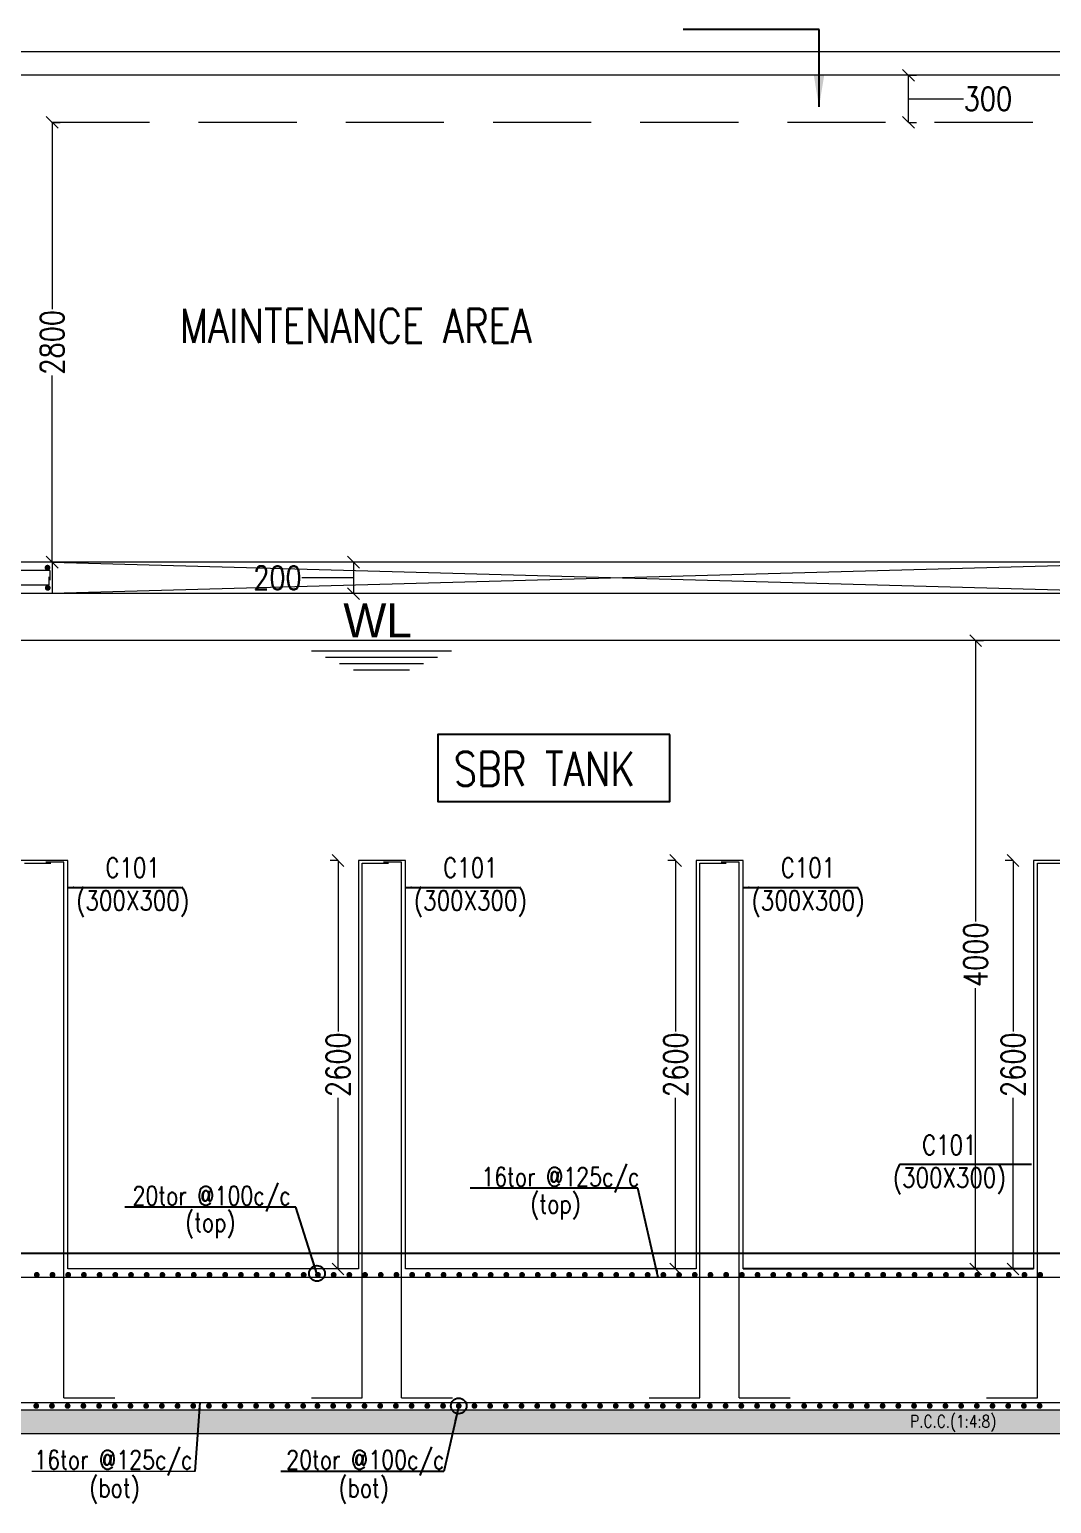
# Model space of a CAD drawing. Header units: millimetres. Extents: x -586673698 to -573385747, y -389867798 to -389752240.
# Drawn here: x -586608547 to -586602038, y -389859366 to -389849980 of the extents above; entities that cross this region are included whole.
import ezdxf
from ezdxf.enums import TextEntityAlignment as Align

# ---------------------------------------------------------------- set-up
doc = ezdxf.new("R2010")
doc.units = ezdxf.units.MM
doc.header["$LTSCALE"] = 100
doc.linetypes.add('( Hidden )', pattern=[0.375, 0.25, -0.125])
doc.linetypes.add('DASHED', pattern=[19.05, 12.7, -6.35])
for name, color, linetype in [('A-TEXT-ROOM-100', 4, 'Continuous'), ('DT-PL-SHAFT', 230, 'Continuous'), ('Layer1', 7, 'Continuous'), ('text', 7, 'Continuous')]:
    doc.layers.add(name, color=color, linetype=linetype)
for name, color, linetype, lineweight in [('dim', 11, 'Continuous', 13), ('FOOTING', 6, 'Continuous', 13), ('REIN', 1, 'Continuous', 20)]:
    doc.layers.add(name, color=color, linetype=linetype, lineweight=lineweight)
doc.styles.add('Arial', font='arial.ttf')
doc.styles.add('combine', font='romanc.shx', dxfattribs={"width": 0.8})
doc.styles.add('simplex-0.8', font='simplex.shx', dxfattribs={"width": 0.8})
doc.styles.add('TIMESNEWROMAN', font='times.ttf')
doc.dimstyles.new('75 ISO', dxfattribs={"dimtxt": 100, "dimasz": 75, "dimexe": 75, "dimexo": 0.7, "dimgap": 0.4, "dimtad": 0, "dimtoh": 1, "dimdec": 0, "dimdsep": 46, "dimtxsty": 'combine', "dimblk": 'OBLIQUE', "dimcen": 0, "dimclrd": 11, "dimclre": 2, "dimclrt": 4, "dimadec": 1, "dimazin": 2, "dimtfac": 1, "dimtdec": 0, "dimtmove": 2, "dimatfit": 3, "dimldrblk": 'OBLIQUE', "dimfxl": 0, "dimtolj": 1, "dimtzin": 0, "dimlwd": -1, "dimlwe": -1, "dimarcsym": 0})
doc.dimstyles.new('FOOTINF DIM', dxfattribs={"dimtxt": 250, "dimasz": 40, "dimexe": 50, "dimexo": 80, "dimgap": 35, "dimtad": 1, "dimtoh": 1, "dimdec": 0, "dimzin": 1, "dimdsep": 46, "dimtxsty": 'TIMESNEWROMAN', "dimblk": 'TICK', "dimcen": 2, "dimclrd": 7, "dimclre": 250, "dimclrt": 32, "dimadec": 1, "dimazin": 0, "dimtfac": 1, "dimtdec": 0, "dimtix": 1, "dimtmove": 1, "dimatfit": 3, "dimfxl": 0, "dimlwd": -1, "dimlwe": -1, "dimarcsym": 0})
doc.dimstyles.new('V Mts', dxfattribs={"dimtxt": 150, "dimasz": 75, "dimexe": 0.1, "dimexo": 0, "dimgap": 0.01, "dimtad": 1, "dimdec": 0, "dimzin": 3, "dimdsep": 46, "dimtxsty": 'Arial', "dimsah": 1, "dimcen": 0.09375, "dimdle": 0.01, "dimclrd": 8, "dimclre": 8, "dimclrt": 256, "dimadec": 0, "dimazin": 0, "dimtfac": 0.7, "dimtdec": 3, "dimtofl": 0, "dimtmove": 2, "dimatfit": 3, "dimfxl": 0, "dimfrac": 1, "dimtolj": 1, "dimtzin": 0, "dimarcsym": 0})

# ---------------------------------------------------------------- blocks, each defined once
blk = doc.blocks.new('_Oblique')
at = {"color": 0, "linetype": 'ByBlock', "lineweight": -2}
blk.add_line((-0.5, -0.5), (0.5, 0.5), dxfattribs=at)
blk = doc.blocks.new('*D571')
at = {"layer": 'Defpoints', "color": 0, "transparency": 16777216}
for p in [(-586603460.7, -389853871.3, 3.1), (-586602521.1, -389853871.3), (-586603460.7, -389857871.6, 46.8)]:
    blk.add_point(p, dxfattribs=at)
at = {"layer": 'dim', "color": 2, "transparency": 16777216}
for p, q in [((-586602521.8, -389853871.3), (-586602471.1, -389853871.3)), ((-586602521.8, -389857871.6), (-586602471.1, -389857871.6))]:
    blk.add_line(p, q, dxfattribs=at)
at = {"layer": 'dim', "color": 11, "transparency": 16777216}
for p, q in [((-586602521.1, -389853871.3), (-586602521.1, -389855659.6)), ((-586602521.1, -389857871.6), (-586602521.1, -389856083.3))]:
    blk.add_line(p, q, dxfattribs=at)
at = {"layer": 'dim', "color": 11, "transparency": 16777216, "xscale": 75, "yscale": 75, "zscale": 75}
for p, rotation in [((-586602521.1, -389853871.3), 90), ((-586602521.1, -389857871.6), 270)]:
    blk.add_blockref('_Oblique', p, dxfattribs=dict(at, rotation=rotation))
at = {"layer": 'dim', "color": 4, "transparency": 16777216, "insert": (-586602521.1, -389855871.4), "char_height": 150, "attachment_point": 5, "rotation": 90, "style": 'simplex-0.8'}
blk.add_mtext('\\A1;4000', dxfattribs=at)
blk = doc.blocks.new('*D573')
at = {"layer": 'Defpoints', "color": 0, "transparency": 16777216}
for p in [(-586603034.1, -389850271.6, 0.1), (-586602948.3, -389850271.6), (-586603034.1, -389850571.6, 0.1)]:
    blk.add_point(p, dxfattribs=at)
at = {"layer": 'dim', "color": 2, "transparency": 16777216}
for p, q in [((-586602949, -389850271.6), (-586602898.3, -389850271.6)), ((-586602949, -389850571.6), (-586602898.3, -389850571.6))]:
    blk.add_line(p, q, dxfattribs=at)
at = {"layer": 'dim', "color": 11, "transparency": 16777216}
for p, q in [((-586602948.3, -389850571.6), (-586602948.3, -389850271.6)), ((-586602948.3, -389850421.6), (-586602598.1, -389850421.6)), ((-586602598.1, -389850421.6), (-586602597.3, -389850421.6))]:
    blk.add_line(p, q, dxfattribs=at)
at = {"layer": 'dim', "color": 11, "transparency": 16777216, "xscale": 75, "yscale": 75, "zscale": 75}
for p, rotation in [((-586602948.3, -389850271.6), 90), ((-586602948.3, -389850571.6), 270)]:
    blk.add_blockref('_Oblique', p, dxfattribs=dict(at, rotation=rotation))
at = {"layer": 'dim', "color": 4, "transparency": 16777216, "insert": (-586602442.6, -389850421.6), "char_height": 150, "attachment_point": 5, "style": 'simplex-0.8'}
blk.add_mtext('\\A1;300', dxfattribs=at)
blk = doc.blocks.new('TICK')
at = {"color": 13, "const_width": 0.1}
for points in [[(0, -3), (0, 3)], [(-2.121, -2.121), (2.121, 2.121)], [(-3, 0), (3, 0)]]:
    blk.add_lwpolyline(points, dxfattribs=at)
blk = doc.blocks.new('*D681')
at = {"layer": 'Defpoints', "color": 0, "transparency": 16777216}
for p in [(-586606150.7, -389853371.7, 6.1), (-586606483.2, -389853571.7), (-586606150.7, -389853571.7, 6.1)]:
    blk.add_point(p, dxfattribs=at)
at = {"layer": 'dim', "color": 2, "transparency": 16777216}
for p, q in [((-586606482.5, -389853371.7), (-586606533.2, -389853371.7)), ((-586606482.5, -389853571.7), (-586606533.2, -389853571.7))]:
    blk.add_line(p, q, dxfattribs=at)
at = {"layer": 'dim', "color": 11, "transparency": 16777216}
for p, q in [((-586606483.2, -389853371.7), (-586606483.2, -389853571.7)), ((-586606812.2, -389853471.7), (-586606813, -389853471.7)), ((-586606483.2, -389853471.7), (-586606812.2, -389853471.7))]:
    blk.add_line(p, q, dxfattribs=at)
at = {"layer": 'dim', "color": 11, "transparency": 16777216, "xscale": 75, "yscale": 75, "zscale": 75}
for p, rotation in [((-586606483.2, -389853371.7), 90), ((-586606483.2, -389853571.7), 270)]:
    blk.add_blockref('_Oblique', p, dxfattribs=dict(at, rotation=rotation))
at = {"layer": 'dim', "color": 4, "transparency": 16777216, "insert": (-586606967.7, -389853471.7), "char_height": 150, "attachment_point": 5, "style": 'simplex-0.8'}
blk.add_mtext('\\A1;200', dxfattribs=at)
blk = doc.blocks.new('*D612')
at = {"layer": 'Defpoints', "color": 0, "transparency": 16777216}
for p in [(-586608512.2, -389850571.6, 0.4), (-586608402.5, -389850571.6), (-586608512.2, -389853371.7, 3.1)]:
    blk.add_point(p, dxfattribs=at)
at = {"layer": 'dim', "color": 2, "transparency": 16777216}
for p, q in [((-586608403.2, -389850571.6), (-586608352.5, -389850571.6)), ((-586608403.2, -389853371.7), (-586608352.5, -389853371.7))]:
    blk.add_line(p, q, dxfattribs=at)
at = {"layer": 'dim', "color": 11, "transparency": 16777216}
for p, q in [((-586608402.5, -389850571.6), (-586608402.5, -389851759.8)), ((-586608402.5, -389853371.7), (-586608402.5, -389852183.5))]:
    blk.add_line(p, q, dxfattribs=at)
at = {"layer": 'dim', "color": 11, "transparency": 16777216, "xscale": 75, "yscale": 75, "zscale": 75}
for p, rotation in [((-586608402.5, -389850571.6), 90), ((-586608402.5, -389853371.7), 270)]:
    blk.add_blockref('_Oblique', p, dxfattribs=dict(at, rotation=rotation))
at = {"layer": 'dim', "color": 4, "transparency": 16777216, "insert": (-586608402.5, -389851971.7), "char_height": 150, "attachment_point": 5, "rotation": 90, "style": 'simplex-0.8'}
blk.add_mtext('\\A1;2800', dxfattribs=at)
blk = doc.blocks.new('*D613')
at = {"layer": 'Defpoints', "color": 0, "transparency": 16777216}
for p in [(-586606452.3, -389855271.6, 3.1), (-586606582.1, -389857871.6), (-586606452.3, -389857871.6, 3.1)]:
    blk.add_point(p, dxfattribs=at)
at = {"layer": 'dim', "color": 2, "transparency": 16777216}
for p, q in [((-586606581.5, -389855271.6), (-586606632.1, -389855271.6)), ((-586606581.5, -389857871.6), (-586606632.1, -389857871.6))]:
    blk.add_line(p, q, dxfattribs=at)
at = {"layer": 'dim', "color": 11, "transparency": 16777216}
for p, q in [((-586606582.1, -389855271.6), (-586606582.1, -389856359.8)), ((-586606582.1, -389857871.6), (-586606582.1, -389856783.4))]:
    blk.add_line(p, q, dxfattribs=at)
at = {"layer": 'dim', "color": 11, "transparency": 16777216, "xscale": 75, "yscale": 75, "zscale": 75}
for p, rotation in [((-586606582.1, -389855271.6), 90), ((-586606582.1, -389857871.6), 270)]:
    blk.add_blockref('_Oblique', p, dxfattribs=dict(at, rotation=rotation))
at = {"layer": 'dim', "color": 4, "transparency": 16777216, "insert": (-586606582.1, -389856571.6), "char_height": 150, "attachment_point": 5, "rotation": 90, "style": 'simplex-0.8'}
blk.add_mtext('\\A1;2600', dxfattribs=at)
blk = doc.blocks.new('*D614')
at = {"layer": 'Defpoints', "color": 0, "transparency": 16777216}
for p in [(-586604301.8, -389855271.6, 3.1), (-586604431.6, -389857871.6), (-586604301.8, -389857871.6, 3.1)]:
    blk.add_point(p, dxfattribs=at)
at = {"layer": 'dim', "color": 2, "transparency": 16777216}
for p, q in [((-586604431, -389855271.6), (-586604481.6, -389855271.6)), ((-586604431, -389857871.6), (-586604481.6, -389857871.6))]:
    blk.add_line(p, q, dxfattribs=at)
at = {"layer": 'dim', "color": 11, "transparency": 16777216}
for p, q in [((-586604431.6, -389855271.6), (-586604431.6, -389856359.8)), ((-586604431.6, -389857871.6), (-586604431.6, -389856783.4))]:
    blk.add_line(p, q, dxfattribs=at)
at = {"layer": 'dim', "color": 11, "transparency": 16777216, "xscale": 75, "yscale": 75, "zscale": 75}
for p, rotation in [((-586604431.6, -389855271.6), 90), ((-586604431.6, -389857871.6), 270)]:
    blk.add_blockref('_Oblique', p, dxfattribs=dict(at, rotation=rotation))
at = {"layer": 'dim', "color": 4, "transparency": 16777216, "insert": (-586604431.6, -389856571.6), "char_height": 150, "attachment_point": 5, "rotation": 90, "style": 'simplex-0.8'}
blk.add_mtext('\\A1;2600', dxfattribs=at)
blk = doc.blocks.new('*D615')
at = {"layer": 'Defpoints', "color": 0, "transparency": 16777216}
for p in [(-586602152.7, -389855271.6, 3.1), (-586602282.6, -389857871.6), (-586602152.7, -389857871.6, 3.1)]:
    blk.add_point(p, dxfattribs=at)
at = {"layer": 'dim', "color": 2, "transparency": 16777216}
for p, q in [((-586602281.9, -389855271.6), (-586602332.6, -389855271.6)), ((-586602281.9, -389857871.6), (-586602332.6, -389857871.6))]:
    blk.add_line(p, q, dxfattribs=at)
at = {"layer": 'dim', "color": 11, "transparency": 16777216}
for p, q in [((-586602282.6, -389855271.6), (-586602282.6, -389856359.8)), ((-586602282.6, -389857871.6), (-586602282.6, -389856783.4))]:
    blk.add_line(p, q, dxfattribs=at)
at = {"layer": 'dim', "color": 11, "transparency": 16777216, "xscale": 75, "yscale": 75, "zscale": 75}
for p, rotation in [((-586602282.6, -389855271.6), 90), ((-586602282.6, -389857871.6), 270)]:
    blk.add_blockref('_Oblique', p, dxfattribs=dict(at, rotation=rotation))
at = {"layer": 'dim', "color": 4, "transparency": 16777216, "insert": (-586602282.6, -389856571.6), "char_height": 150, "attachment_point": 5, "rotation": 90, "style": 'simplex-0.8'}
blk.add_mtext('\\A1;2600', dxfattribs=at)
blk = doc.blocks.new('*U537')
at = {"layer": 'REIN', "lineweight": 13, "const_width": 18.4}
blk.add_lwpolyline([(9.2, 0, -1), (-9.2, 0, -1)], format="xyb", close=True, dxfattribs=at)

msp = doc.modelspace()

# ---------------------------------------------------------------- hatches: boundary and pattern name
at = {"layer": 'dim', "lineweight": 5}
h = msp.add_hatch(dxfattribs=at)
h.set_pattern_fill('AR-CONC', color=8, angle=180)
h.set_pattern_definition([(50, (-587026735.93, -389858609.28), (182.18467, -15.939086), [19.05, -209.55]), (355, (-587026735.93, -389858609.28), (-35.24342, 191.056845), [15.24, -167.640584]), (100.451445, (-587026720.75, -389858610.61), (146.94125, 175.11775), [16.19001, -178.090245]), (46.1842, (-587026735.93, -389858558.48), (271.07904, -42.04233), [28.575, -314.325]), (96.63556, (-587026713.34, -389858562), (237.40413, 247.42612), [24.28502, -267.1356]), (351.18415, (-587026735.93, -389858558.48), (237.40413, 247.42612), [22.85997, -251.45973]), (21, (-587026710.53, -389858571.18), (151.61439, -102.2652), [19.05, -209.55]), (326, (-587026710.53, -389858571.18), (61.80203, 184.18797), [15.24, -167.64]), (71.451445, (-587026697.9, -389858579.7), (213.41642, 81.92277), [16.19001, -178.08994]), (37.5, (-587026735.93, -389858609.284), (3.088603, 84.555039), [0, -165.608, 0, -170.18, 0, -168.275]), (7.5, (-587026735.93, -389858609.28), (66.819663, 100.180575), [0, -97.028, 0, -161.798, 0, -64.135]), (327.5, (-587026792.57, -389858609.284), (135.590595, -5.728744), [0, -63.5, 0, -198.12, 0, -262.89]), (317.5, (-587026817.97, -389858609.28), (148.12918, 25.42649), [0, -82.55, 0, -131.572, 0, -186.69])])
h.paths.add_polyline_path([(-586603127.7, -389858771.6), (-586603127.7, -389858921.6), (-586613352.7, -389858921.6), (-586613352.7, -389858771.6)])
h.paths.add_polyline_path([(-586606642.1, -389858765.5), (-586607286.4, -389858765.5), (-586607286.4, -389858926.1), (-586606642.1, -389858926.1)], flags=9)
h = msp.add_hatch(dxfattribs=at)
h.set_pattern_fill('AR-CONC', color=8, angle=180)
h.set_pattern_definition([(50, (-587025651.6, -389858609.28), (182.18467, -15.939086), [19.05, -209.55]), (355, (-587025651.6, -389858609.28), (-35.24342, 191.056845), [15.24, -167.640584]), (100.451445, (-587025636.41, -389858610.61), (146.94125, 175.11775), [16.19001, -178.090245]), (46.1842, (-587025651.6, -389858558.48), (271.07904, -42.04233), [28.575, -314.325]), (96.63556, (-587025629, -389858562), (237.40413, 247.42612), [24.28502, -267.1356]), (351.18415, (-587025651.6, -389858558.48), (237.40413, 247.42612), [22.85997, -251.45973]), (21, (-587025626.2, -389858571.18), (151.61439, -102.2652), [19.05, -209.55]), (326, (-587025626.2, -389858571.18), (61.80203, 184.18797), [15.24, -167.64]), (71.451445, (-587025613.56, -389858579.7), (213.41642, 81.92277), [16.19001, -178.08994]), (37.5, (-587025651.596, -389858609.284), (3.088603, 84.555039), [0, -165.608, 0, -170.18, 0, -168.275]), (7.5, (-587025651.6, -389858609.28), (66.819663, 100.180575), [0, -97.028, 0, -161.798, 0, -64.135]), (327.5, (-587025708.24, -389858609.284), (135.590595, -5.728744), [0, -63.5, 0, -198.12, 0, -262.89]), (317.5, (-587025733.64, -389858609.28), (148.12918, 25.42649), [0, -82.55, 0, -131.572, 0, -186.69])])
h.paths.add_polyline_path([(-586602043.3, -389858771.6), (-586602043.3, -389858921.6), (-586612268.4, -389858921.6), (-586612268.4, -389858771.6)])
h.paths.add_polyline_path([(-586605557.7, -389858765.5), (-586606202.1, -389858765.5), (-586606202.1, -389858926.1), (-586605557.7, -389858926.1)], flags=9)
h = msp.add_hatch(dxfattribs=at)
h.set_pattern_fill('AR-CONC', color=8, angle=180)
h.set_pattern_definition([(50, (-587022902.16, -389858609.28), (182.18467, -15.939086), [19.05, -209.55]), (355, (-587022902.16, -389858609.28), (-35.24342, 191.056845), [15.24, -167.640584]), (100.451445, (-587022886.98, -389858610.61), (146.94125, 175.11775), [16.19001, -178.090245]), (46.1842, (-587022902.16, -389858558.48), (271.07904, -42.04233), [28.575, -314.325]), (96.63556, (-587022879.57, -389858562), (237.40413, 247.42612), [24.28502, -267.1356]), (351.18415, (-587022902.16, -389858558.48), (237.40413, 247.42612), [22.85997, -251.45973]), (21, (-587022876.76, -389858571.18), (151.61439, -102.2652), [19.05, -209.55]), (326, (-587022876.76, -389858571.18), (61.80203, 184.18797), [15.24, -167.64]), (71.451445, (-587022864.12, -389858579.7), (213.41642, 81.92277), [16.19001, -178.08994]), (37.5, (-587022902.16, -389858609.284), (3.088603, 84.555039), [0, -165.608, 0, -170.18, 0, -168.275]), (7.5, (-587022902.16, -389858609.28), (66.819663, 100.180575), [0, -97.028, 0, -161.798, 0, -64.135]), (327.5, (-587022958.8, -389858609.284), (135.590595, -5.728744), [0, -63.5, 0, -198.12, 0, -262.89]), (317.5, (-587022984.2, -389858609.28), (148.12918, 25.42649), [0, -82.55, 0, -131.572, 0, -186.69])])
h.paths.add_polyline_path([(-586599293.9, -389858771.6), (-586599293.9, -389858921.6), (-586609519, -389858921.6), (-586609519, -389858771.6)])
h.paths.add_polyline_path([(-586602808.3, -389858765.5), (-586603452.6, -389858765.5), (-586603452.6, -389858926.1), (-586602808.3, -389858926.1)], flags=9)
h = msp.add_hatch(dxfattribs=at)
h.set_pattern_fill('AR-CONC', color=8, angle=180)
h.set_pattern_definition([(50, (-587020076.6, -389858609.28), (182.18467, -15.939086), [19.05, -209.55]), (355, (-587020076.6, -389858609.28), (-35.24342, 191.056845), [15.24, -167.640584]), (100.451445, (-587020061.41, -389858610.61), (146.94125, 175.11775), [16.19001, -178.090245]), (46.1842, (-587020076.6, -389858558.48), (271.07904, -42.04233), [28.575, -314.325]), (96.63556, (-587020054, -389858562), (237.40413, 247.42612), [24.28502, -267.1356]), (351.18415, (-587020076.6, -389858558.48), (237.40413, 247.42612), [22.85997, -251.45973]), (21, (-587020051.2, -389858571.18), (151.61439, -102.2652), [19.05, -209.55]), (326, (-587020051.2, -389858571.18), (61.80203, 184.18797), [15.24, -167.64]), (71.451445, (-587020038.56, -389858579.7), (213.41642, 81.92277), [16.19001, -178.08994]), (37.5, (-587020076.59, -389858609.284), (3.088603, 84.555039), [0, -165.608, 0, -170.18, 0, -168.275]), (7.5, (-587020076.59, -389858609.28), (66.819663, 100.180575), [0, -97.028, 0, -161.798, 0, -64.135]), (327.5, (-587020133.235, -389858609.284), (135.590595, -5.728744), [0, -63.5, 0, -198.12, 0, -262.89]), (317.5, (-587020158.64, -389858609.28), (148.12918, 25.42649), [0, -82.55, 0, -131.572, 0, -186.69])])
h.paths.add_polyline_path([(-586594181.6, -389858771.6), (-586594181.6, -389858921.6), (-586606693.4, -389858921.6), (-586606693.4, -389858771.6)])
h.paths.add_polyline_path([(-586599982.7, -389858765.5), (-586600627.1, -389858765.5), (-586600627.1, -389858926.1), (-586599982.7, -389858926.1)])

# ---------------------------------------------------------------- linework, layer by layer
msp.add_line((-586613352.8, -389857771.6, -1278), (-586591900.4, -389857771.6, -1278))
at = {"color": 3}
msp.add_line((-586602152.7, -389857871.6, -655.6), (-586604001.8, -389857871.6, 333.4), dxfattribs=at)
at = {"color": 11, "lineweight": 5, "elevation": -1282.2}
msp.add_lwpolyline([(-586607493.8, -389859162.4), (-586607493.8, -389859162.4), (-586608532, -389859162.4)], dxfattribs=at)
at = {"layer": 'DT-PL-SHAFT', "color": 8, "lineweight": 0, "ltscale": 5}
msp.add_line((-586608403.2, -389853371.7, -37.9), (-586601152.3, -389853571.7, -30.6), dxfattribs=at)
at = {"layer": 'DT-PL-SHAFT', "color": 8, "linetype": 'DASHED', "lineweight": 15, "ltscale": 25}
msp.add_line((-586601152.3, -389853371.7, -30.6), (-586608403.2, -389853571.7, -37.9), dxfattribs=at)
at = {"layer": 'DT-PL-SHAFT', "color": 3, "linetype": '( Hidden )', "lineweight": 15, "ltscale": 25, "elevation": -1292.9}
msp.add_lwpolyline([(-586597469.8, -389850571.6), (-586628603.3, -389850571.6)], dxfattribs=at)
at = {"layer": 'DT-PL-SHAFT', "color": 8, "lineweight": 15, "ltscale": 5}
for points, elevation in [([(-586601152.7, -389853871.3), (-586613352.7, -389853871.3)], -1289.9), ([(-586606750.8, -389853935.7), (-586605859.1, -389853935.7)], -1292.9), ([(-586606661.9, -389853976.1), (-586605948, -389853976.1)], -1292.9), ([(-586606572.9, -389854016.5), (-586606037, -389854016.5)], -1292.9), ([(-586606484, -389854056.9), (-586606125.9, -389854056.9)], -1292.9)]:
    msp.add_lwpolyline(points, dxfattribs=dict(at, elevation=elevation))
at = {"layer": 'FOOTING', "color": 3, "linetype": 'Continuous', "lineweight": 9, "ltscale": 0.8}
for p, q in [((-586608403.2, -389853371.7, -37.9), (-586608403.2, -389853571.7, -37.9)), ((-586608303.2, -389855271.6, -1173), (-586608603.2, -389855271.6, -1173)), ((-586608303.2, -389857871.6, -1120.5), (-586608303.2, -389855271.6, -1173)), ((-586606152.3, -389855271.6, -44.6), (-586606452.3, -389855271.6, -44.6)), ((-586606452.3, -389855271.6, -44.6), (-586606452.3, -389857871.6, 7.9)), ((-586606152.3, -389857871.6, 7.9), (-586606152.3, -389855271.6, -44.6)), ((-586604001.8, -389855271.6, 280.9), (-586604301.8, -389855271.6, 280.9)), ((-586604301.8, -389855271.6, 280.9), (-586604301.8, -389857871.6, 333.4)), ((-586604001.8, -389857871.6, 333.4), (-586604001.8, -389855271.6, 280.9)), ((-586601852.7, -389855271.6, -708.1), (-586602152.7, -389855271.6, -708.1)), ((-586602152.7, -389855271.6, -708.1), (-586602152.7, -389857871.6, -655.6)), ((-586596552.7, -389858771.6, -1281), (-586613352.7, -389858771.6, -1292.8)), ((-586594181.6, -389858921.6, -1278), (-586613202.7, -389858921.6, -1289.7))]:
    msp.add_line(p, q, dxfattribs=at)
for points, elevation in [([(-586597152.7, -389850121.6), (-586628903.3, -389850121.6)], -1292.9), ([(-586597469.8, -389850271.6), (-586628603.3, -389850271.6)], -1292.9), ([(-586601039.7, -389853371.7), (-586613652.7, -389853371.7)], -1289.9), ([(-586601152.7, -389853571.7), (-586610152.7, -389853571.7)], -1289.9), ([(-586606452.3, -389857871.6), (-586608303.2, -389857871.6)], -1289.9), ([(-586604301.8, -389857871.6), (-586606152.3, -389857871.6)], -1289.9)]:
    msp.add_lwpolyline(points, dxfattribs=dict(at, elevation=elevation))
at = {"layer": 'Layer1', "elevation": -1298.9}
msp.add_lwpolyline([(-586604468.6, -389854469.7), (-586605945.7, -389854469.7), (-586605945.7, -389854894.7), (-586604468.6, -389854894.7)], close=True, dxfattribs=at)
at = {"layer": 'REIN', "lineweight": 13}
for p, q in [((-586608417.6, -389853425.1, 1244.5), (-586613637, -389853425.1, -35.7)), ((-586608417.6, -389853425.1, 1244.5), (-586608417.6, -389853485.4, 1244.5)), ((-586608423.5, -389853518.3, -7.9), (-586613643, -389853518.3, 0.8)), ((-586608423.5, -389853465.2, 1240.3), (-586608423.5, -389853518.3, 1240.3)), ((-586608578.2, -389855287.7, -1173), (-586608411.8, -389855287.7, -1173)), ((-586608328.2, -389855281.6, -1173), (-586608443.6, -389855281.6, -1173)), ((-586608328.2, -389858692, -2413.3), (-586608328.2, -389855281.6, -1173)), ((-586606427.3, -389858692, -1285), (-586606427.3, -389855287.7, 136.1)), ((-586606427.3, -389855287.7, -44.6), (-586606260.9, -389855287.7, -44.6)), ((-586606177.3, -389855281.6, -44.6), (-586606292.7, -389855281.6, -44.6)), ((-586606177.3, -389858692, -1285), (-586606177.3, -389855281.6, -44.6)), ((-586604276.8, -389858692, -959.4), (-586604276.8, -389855287.7, 461.6)), ((-586604276.8, -389855287.7, 280.9), (-586604110.4, -389855287.7, 280.9)), ((-586604026.8, -389855281.6, 280.9), (-586604142.2, -389855281.6, 280.9)), ((-586604026.8, -389858692, -959.4), (-586604026.8, -389855281.6, 280.9)), ((-586602127.7, -389858692, -1948.4), (-586602127.7, -389855287.7, -527.4)), ((-586602127.7, -389855287.7, -708.1), (-586601961.3, -389855287.7, -708.1)), ((-586594287.4, -389857928, -16.6), (-586613615.2, -389857925.9, 17.3)), ((-586614255.7, -389858722.3, -1322), (-586594313.3, -389858721.6, -5.9)), ((-586608328.2, -389858692, -2413.3), (-586608004.4, -389858692, -2413.3)), ((-586606751, -389858692, -1285), (-586606427.3, -389858692, -1285)), ((-586606177.3, -389858692, -1285), (-586605853.5, -389858692, -1285)), ((-586604600.5, -389858692, -959.4), (-586604276.8, -389858692, -959.4)), ((-586604026.8, -389858692, -959.4), (-586603703, -389858692, -959.4)), ((-586602451.4, -389858692, -1948.4), (-586602127.7, -389858692, -1948.4))]:
    msp.add_line(p, q, dxfattribs=at)
at = {"layer": 'REIN', "lineweight": 13, "const_width": 18.4}
for points, elevation in [([(-586608441.6, -389853406.6, 1), (-586608423.2, -389853406.6, 1)], -36.8), ([(-586608440.2, -389853535.4, 1), (-586608421.8, -389853535.4, 1)], -39.4)]:
    msp.add_lwpolyline(points, format="xyb", close=True, dxfattribs=dict(at, elevation=elevation))

# ---------------------------------------------------------------- block references
at = {"layer": 'Layer1', "color": 0, "linetype": 'ByBlock', "lineweight": -2, "extrusion": (0, 0, -1), "zscale": -1}
for p in [(586608500.7, -389857909.5), (586608400.7, -389857909.5), (586608300.7, -389857909.5), (586608200.7, -389857909.5), (586608100.7, -389857909.5), (586608000.7, -389857909.5), (586607900.7, -389857909.5), (586607800.7, -389857909.5), (586607700.7, -389857909.5), (586607600.7, -389857909.5), (586607500.7, -389857909.5), (586607400.7, -389857909.5), (586607300.7, -389857909.5), (586607200.7, -389857909.5), (586607100.7, -389857909.5), (586607000.7, -389857909.5), (586606900.7, -389857909.5), (586606800.7, -389857909.5), (586606709.9, -389857909.5), (586606609.9, -389857909.5), (586606509.9, -389857909.5), (586606509.9, -389857909.5), (586606409.9, -389857909.5), (586606309.9, -389857909.5), (586606209.9, -389857909.5), (586606109.9, -389857909.5), (586606009.9, -389857909.5), (586605909.9, -389857909.5), (586605809.9, -389857909.5), (586605709.9, -389857909.5), (586605609.9, -389857909.5), (586605509.9, -389857909.5), (586605409.9, -389857909.5), (586605309.9, -389857909.5), (586605209.9, -389857909.5), (586605109.9, -389857909.5), (586605009.9, -389857909.5), (586604909.9, -389857909.5), (586604809.9, -389857909.5), (586604709.9, -389857909.5), (586604609.9, -389857909.5), (586604509.9, -389857909.5), (586604409.9, -389857909.5), (586604309.9, -389857909.5), (586604209.9, -389857909.5), (586604109.9, -389857909.5), (586604009.9, -389857909.5), (586603909.9, -389857909.5), (586603809.9, -389857909.5), (586603709.9, -389857909.5), (586603609.9, -389857909.5), (586603509.9, -389857909.5), (586603409.9, -389857909.5), (586603309.9, -389857909.5), (586603209.9, -389857909.5), (586603109.9, -389857909.5), (586603009.9, -389857909.5), (586602909.9, -389857909.5), (586602809.9, -389857909.5), (586602709.9, -389857909.5), (586602609.9, -389857909.5), (586602509.9, -389857909.5), (586602409.9, -389857909.5), (586602309.9, -389857909.5), (586602209.9, -389857909.5), (586602109.9, -389857909.5), (586608504.1, -389858744.2), (586608404.1, -389858744.2), (586608304.1, -389858744.2), (586608204.1, -389858744.2), (586608104.1, -389858744.2), (586608004.1, -389858744.2), (586607904.1, -389858744.2), (586607804.1, -389858744.2), (586607704.1, -389858744.2), (586607604.1, -389858744.2), (586607504.1, -389858744.2), (586607404.1, -389858744.2), (586607304.1, -389858744.2), (586607204.1, -389858744.2), (586607104.1, -389858744.2), (586607004.1, -389858744.2), (586606904.1, -389858744.2), (586606804.1, -389858744.2), (586606713.3, -389858744.2), (586606613.3, -389858744.2), (586606513.3, -389858744.2), (586606513.3, -389858744.2), (586606413.3, -389858744.2), (586606313.3, -389858744.2), (586606213.3, -389858744.2), (586606113.3, -389858744.2), (586606013.3, -389858744.2), (586605913.3, -389858744.2), (586605813.3, -389858744.2), (586605713.3, -389858744.2), (586605613.3, -389858744.2), (586605513.3, -389858744.2), (586605413.3, -389858744.2), (586605313.3, -389858744.2), (586605213.3, -389858744.2), (586605113.3, -389858744.2), (586605013.3, -389858744.2), (586604913.3, -389858744.2), (586604813.3, -389858744.2), (586604713.3, -389858744.2), (586604613.3, -389858744.2), (586604513.3, -389858744.2), (586604413.3, -389858744.2), (586604313.3, -389858744.2), (586604213.3, -389858744.2), (586604113.3, -389858744.2), (586604013.3, -389858744.2), (586603913.3, -389858744.2), (586603813.3, -389858744.2), (586603713.3, -389858744.2), (586603613.3, -389858744.2), (586603513.3, -389858744.2), (586603413.3, -389858744.2), (586603313.3, -389858744.2), (586603213.3, -389858744.2), (586603113.3, -389858744.2), (586603013.3, -389858744.2), (586602913.3, -389858744.2), (586602813.3, -389858744.2), (586602713.3, -389858744.2), (586602613.3, -389858744.2), (586602513.3, -389858744.2), (586602413.3, -389858744.2), (586602313.3, -389858744.2), (586602213.3, -389858744.2), (586602113.3, -389858744.2)]:
    msp.add_blockref('*U537', p, dxfattribs=at)

# ---------------------------------------------------------------- texts
at = {"layer": 'A-TEXT-ROOM-100', "linetype": 'ByBlock', "lineweight": 9, "char_height": 125, "width": 1775.838, "attachment_point": 2, "style": 'simplex-0.8'}
for insert in [(-586607890.3, -389855255.1, -1194.4), (-586605739.4, -389855255.1, -66.1), (-586603588.9, -389855255.1, 259.4), (-586602689.1, -389857019.8, -21.6)]:
    msp.add_mtext('C101\\P(300X300)', dxfattribs=dict(at, insert=insert))
at = {"layer": 'DT-PL-SHAFT', "color": 140, "lineweight": 15, "style": 'simplex-0.8', "width": 0.8}
for s, height, p in [('MAINTENANCE AREA', 217.152, (-586607588.8, -389851975, -45.1)), ('SBR TANK', 217.15, (-586605844.8, -389854796.4, -42.6))]:
    msp.add_text(s, height=height, dxfattribs=at).set_placement(p)
at = {"layer": 'DT-PL-SHAFT', "color": 140, "lineweight": 15, "insert": (-586606330.4, -389853742.7, -30.5), "char_height": 217.15, "width": 15478.707, "attachment_point": 5}
msp.add_mtext('WL', dxfattribs=at)
at = {"layer": 'text', "color": 4, "style": 'simplex-0.8', "width": 0.8}
for s, height, p in [('16tor @125c/c', 119.993, (-586604661.8, -389857381.3, -42.3)), ('20tor @100c/c', 119.993, (-586606883.2, -389857502, 1.4)), ('(top)', 119.99, (-586605036.5, -389857553.8, -42.3)), ('(top)', 119.99, (-586607235, -389857671.5, 1.4)), ('16tor @125c/c', 119.993, (-586607509.1, -389859183.1, -1292.9)), ('20tor @100c/c', 119.993, (-586605904.1, -389859183.1, -1292.9)), ('(bot)', 119.99, (-586607845.2, -389859361.6, -1292.9)), ('(bot)', 119.99, (-586606258.5, -389859361.6, -1292.9))]:
    msp.add_text(s, height=height, dxfattribs=at).set_placement(p, align=Align.BOTTOM_RIGHT)
at = {"layer": 'text', "style": 'simplex-0.8', "width": 0.8}
msp.add_text('P.C.C.(1:4:8)', height=79.361, dxfattribs=at).set_placement((-586602663.8, -389858842.2, -1302.2), align=Align.MIDDLE_CENTER)

# ---------------------------------------------------------------- dimensions: what is measured, and where the dimension line sits
at = {"layer": 'dim'}
for p1, p2, distance, picture, middle in [((-586603034.1, -389850571.6, -39), (-586603034.1, -389850271.6, -39), -85.9, '*D573', (-586602596.9, -389850421.6, -39.1)), ((-586608512.2, -389853371.7, -1286.8), (-586608512.2, -389850571.6, -1289.5), -109.7, '*D612', (-586608402.5, -389851971.7, -1289.9))]:
    dim = msp.add_aligned_dim(p1=p1, p2=p2, distance=distance, dimstyle='75 ISO', override={"dimtxt": 150, "dimexe": 50, "dimtxsty": 'simplex-0.8', "dimtmove": 1, "dimfxl": 0.7, "dimfxlon": 1}, dxfattribs=at)
    dim.commit()
    dim.dimension.update_dxf_attribs({"geometry": picture, "text_midpoint": middle})
dim = msp.add_linear_dim(base=(-586606483.2, -389853571.7, -1296), p1=(-586606150.7, -389853371.7, -1289.9), p2=(-586606150.7, -389853571.7, -1289.9), angle=90, dimstyle='75 ISO', override={"dimtxt": 150, "dimexe": 50, "dimtxsty": 'simplex-0.8', "dimtmove": 1, "dimfxl": 0.7, "dimfxlon": 1}, dxfattribs=at)
dim.commit()
dim.dimension.update_dxf_attribs({"geometry": '*D681', "text_midpoint": (-586606813.4, -389853471.7, -1296), "dimtype": 160})
for base, p1, p2, override, picture, middle in [((-586602521.1, -389853871.3, -36.1), (-586603460.7, -389857871.6, 10.7), (-586603460.7, -389853871.3, -33), {"dimtxt": 150, "dimexe": 50, "dimtxsty": 'simplex-0.8', "dimtmove": 1, "dimfxl": 0.7, "dimfxlon": 1}, '*D571', (-586602521.1, -389855871.4, -36.1)), ((-586606582.1, -389857871.6, -47.8), (-586606452.3, -389855271.6, -44.6), (-586606452.3, -389857871.6, -44.6), {"dimtxt": 150, "dimexe": 50, "dimtxsty": 'simplex-0.8', "dimtmove": 1}, '*D613', (-586606582.1, -389856571.6, -47.8)), ((-586604431.6, -389857871.6, 277.7), (-586604301.8, -389855271.6, 280.9), (-586604301.8, -389857871.6, 280.9), {"dimtxt": 150, "dimexe": 50, "dimtxsty": 'simplex-0.8', "dimtmove": 1}, '*D614', (-586604431.6, -389856571.6, 277.7)), ((-586602282.6, -389857871.6, -711.3), (-586602152.7, -389855271.6, -708.1), (-586602152.7, -389857871.6, -708.1), {"dimtxt": 150, "dimexe": 50, "dimtxsty": 'simplex-0.8', "dimtmove": 1}, '*D615', (-586602282.6, -389856571.6, -711.3))]:
    dim = msp.add_linear_dim(base=base, p1=p1, p2=p2, angle=90, dimstyle='75 ISO', override=override, dxfattribs=at)
    dim.commit()
    dim.dimension.update_dxf_attribs({"geometry": picture, "text_midpoint": middle})

# ---------------------------------------------------------------- leaders
for points in [[(-586608304.2, -389855442.3, -1172.8), (-586607578.2, -389855442.3, -1172.8)], [(-586606153.3, -389855442.3, -44.5), (-586605427.3, -389855442.3, -44.5)], [(-586604002.8, -389855442.3, 281), (-586603276.8, -389855442.3, 281)], [(-586602165.4, -389857207), (-586603001.2, -389857207)]]:
    msp.add_leader(points, dimstyle='FOOTINF DIM', override={"dimgap": 35, "dimtad": 0, "dimfxl": 30, "dimfxlon": 1, "dimtfill": 1, "dimarcsym": 1})
at = {"color": 13, "lineweight": 5}
for points, override in [([(-586604542.2, -389857926.3, -1296), (-586604672.5, -389857357.6, -1296), (-586605739.7, -389857357.6, -1296)], {"dimasz": 50, "dimtad": 0, "dimclrd": 11, "dimfxl": 100, "dimfxlon": 1, "dimarcsym": 1}), ([(-586606716, -389857900.5, 1.6), (-586606851.1, -389857478.3, 1.6), (-586607939.7, -389857478.3, 1.6)], {"dimasz": 100, "dimtad": 0, "dimclrd": 11, "dimldrblk": 'Origin', "dimfxl": 100, "dimfxlon": 1, "dimarcsym": 1}), ([(-586607462.5, -389858722.1, -1278.5), (-586607493.8, -389859162.4, -1278.5)], {"dimasz": 50, "dimtad": 0, "dimclrd": 11, "dimfxl": 100, "dimfxlon": 1, "dimarcsym": 1}), ([(-586605813.3, -389858744.2, -1282.2), (-586605907.1, -389859162.4, -1282.2), (-586606945.3, -389859162.4, -1282.2)], {"dimasz": 100, "dimtad": 0, "dimclrd": 11, "dimldrblk": 'Origin', "dimfxl": 100, "dimfxlon": 1, "dimarcsym": 1})]:
    msp.add_leader(points, dimstyle='FOOTINF DIM', override=override, dxfattribs=at)
at = {"layer": 'DT-PL-SHAFT', "color": 1, "lineweight": 15, "ltscale": 5}
msp.add_leader([(-586603518.5, -389850472.8, -1292.9), (-586603518.5, -389849979.9, -1292.9), (-586604382.7, -389849979.9, -1292.9)], dimstyle='V Mts', override={"dimasz": 200, "dimgap": 0.01, "dimtad": 0, "dimclrd": 5}, dxfattribs=at)

doc.saveas('drawing.dxf')
